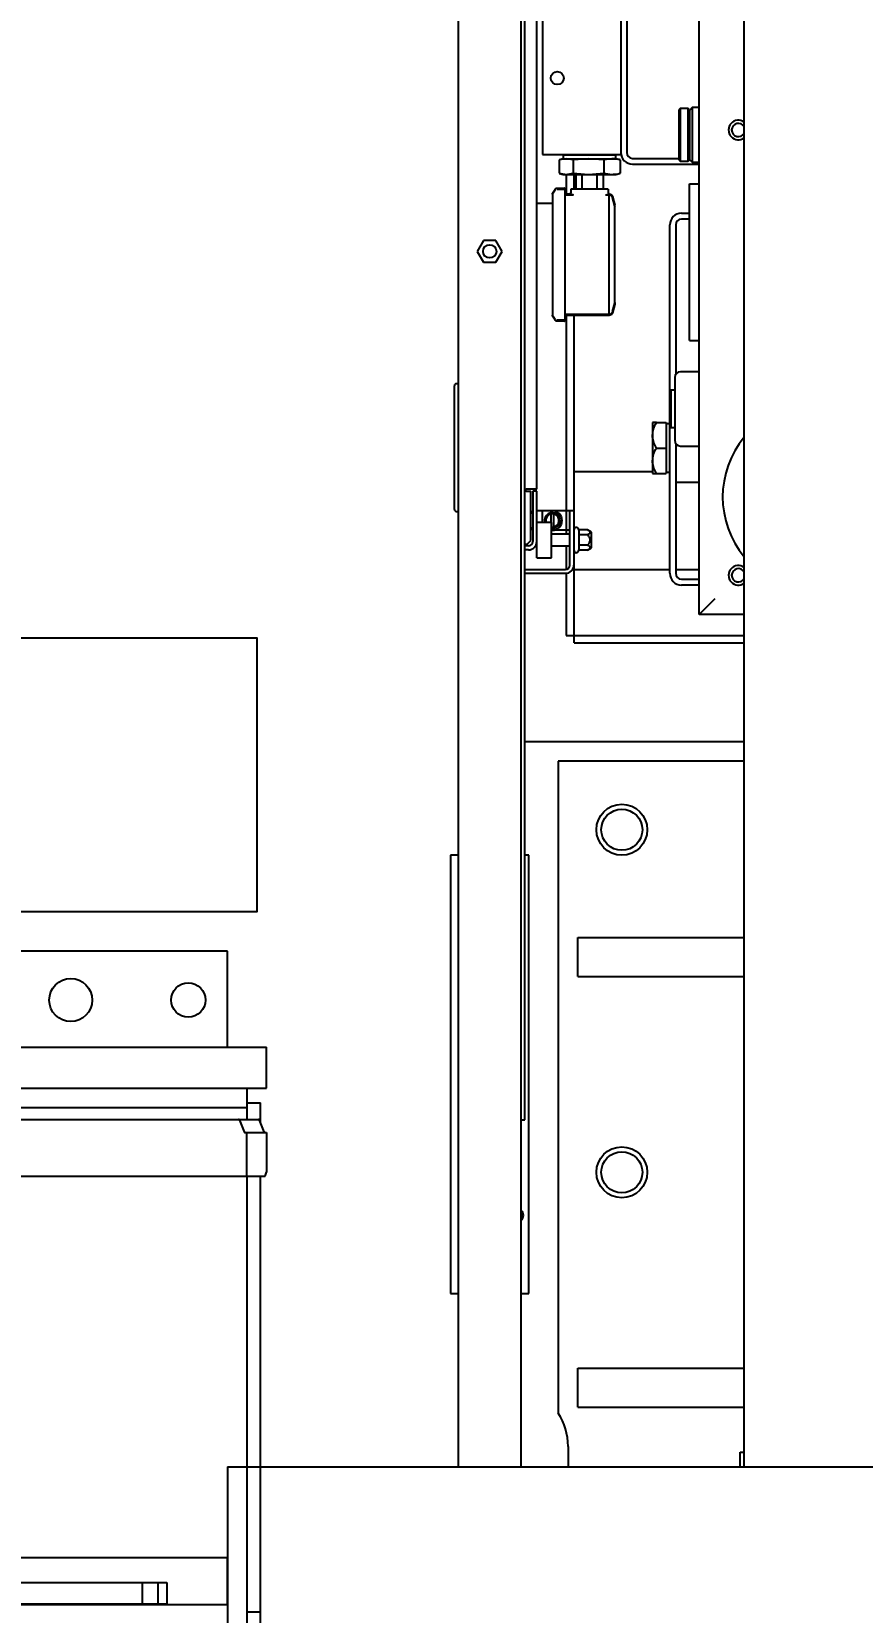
# Model space of a CAD drawing. Header units: inches. Extents: x -347369 to -260369, y 119522 to 149869.
# Drawn here: x -326704 to -326279, y 139435 to 140242 of the extents above; entities that cross this region are included whole.
import ezdxf

# ---------------------------------------------------------------- set-up
doc = ezdxf.new("R2010")
doc.units = ezdxf.units.IN
doc.header["$LTSCALE"] = 300
for name, color, linetype in [('INCASTELLATURA MOT', 4, 'Continuous'), ('MACCHINA', 40, 'Continuous'), ('QUOTE', 7, 'Continuous')]:
    doc.layers.add(name, color=color, linetype=linetype)
doc.styles.get("Standard").update_dxf_attribs({"font": 'romans.shx'})
doc.dimstyles.new('sc1a100_pollici', dxfattribs={"dimscale": 100, "dimtxt": 3, "dimasz": 3, "dimexe": 0, "dimexo": 0, "dimgap": 1, "dimtad": 1, "dimzin": 12, "dimdsep": 46, "dimtxsty": 'Standard', "dimblk": 'CLOSEDBLANK', "dimcen": 1, "dimclrd": 253, "dimclre": 253, "dimclrt": 2, "dimadec": 0, "dimazin": 3, "dimtfac": 1, "dimtmove": 0, "dimatfit": 1, "dimldrblk": 'CLOSEDBLANK', "dimfxl": 1, "dimtolj": 1, "dimtzin": 0, "dimarcsym": 0})

# ---------------------------------------------------------------- blocks, each defined once
blk = doc.blocks.new('_ClosedBlank')
at = {"color": 0, "linetype": 'ByBlock', "lineweight": -2}
for p, q in [((-1, 0.1667), (0, 0)), ((-1, 0.1667), (-1, -0.1667)), ((0, 0), (-1, -0.1667))]:
    blk.add_line(p, q, dxfattribs=at)
blk = doc.blocks.new('*D15')
at = {"layer": 'Defpoints', "color": 0, "transparency": 16777216}
for p in [(-345563.63, 144199.66), (-325383.62, 140999.66), (-345563.63, 139848.16)]:
    blk.add_point(p, dxfattribs=at)
at = {"layer": 'QUOTE', "color": 253, "lineweight": -2, "transparency": 16777216}
for p, q in [((-345563.63, 139848.16), (-345563.63, 144199.66)), ((-325683.62, 144199.66), (-345263.63, 144199.66)), ((-325383.62, 140999.66), (-325383.62, 144199.66))]:
    blk.add_line(p, q, dxfattribs=at)
at = {"layer": 'QUOTE', "color": 253, "lineweight": -2, "transparency": 16777216, "xscale": 300, "yscale": 300, "zscale": 300, "rotation": 180}
blk.add_blockref('_ClosedBlank', (-345563.63, 144199.66), dxfattribs=at)
at = {"layer": 'QUOTE', "color": 253, "lineweight": -2, "transparency": 16777216, "xscale": 300, "yscale": 300, "zscale": 300}
blk.add_blockref('_ClosedBlank', (-325383.62, 144199.66), dxfattribs=at)
at = {"layer": 'QUOTE', "color": 2, "transparency": 16777216, "char_height": 300, "attachment_point": 5}
for s, insert in [('\\A1;20180', (-335458.63, 144449.66)), ('\\A1;[66\'-2 1/2"]', (-335458.63, 143871.08))]:
    blk.add_mtext(s, dxfattribs=dict(at, insert=insert))
blk = doc.blocks.new('*U42')
at = {"layer": 'INCASTELLATURA MOT', "linetype": 'Continuous'}
for p, q in [((-20, 773), (-180, 773)), ((-20, 724), (-20, 773)), ((-4000, 724), (0, 724)), ((0, 703), (0, 724)), ((-4000, 703), (0, 703)), ((-10, 703), (-10, 687)), ((-10, 695.5), (-3, 695.5)), ((-3, 685.3), (-3, 695.5)), ((-4006.19, 687), (-14.39, 687)), ((-10, 692.97), (-3990, 692.97)), ((-14.39, 687), (-4.11, 687)), ((-13.79, 686.61), (-11.49, 680.64)), ((-1.21, 680.64), (-3.51, 686.61)), ((-10.89, 680.25), (0, 680.25)), ((-10.29, 680.25), (-10.29, 658)), ((0, 680.25), (0, 660)), ((-4010.29, 658), (-0.71, 658)), ((-10, 658), (-10, 412)), ((-3, 420.5), (-3, 658)), ((-0.71, 658), (0, 660)), ((-20, 463), (-170, 463)), ((-20, 439), (-20, 463)), ((-139, 450.5), (-51, 450.5)), ((-63.5, 450.5), (-63.5, 439.5)), ((-55.5, 450.5), (-55.5, 439.5)), ((-51, 450.5), (-51, 439.5)), ((-20, 439), (-170, 439)), ((-139, 439.5), (-51, 439.5)), ((-10, 435.5), (-3, 435.5))]:
    blk.add_line(p, q, dxfattribs=at)
at = {"layer": 'INCASTELLATURA MOT'}
blk.add_lwpolyline([(-4004.99, 933), (-5, 933), (-5, 793), (-4004.99, 793)], close=True, dxfattribs=at)
at = {"layer": 'INCASTELLATURA MOT', "linetype": 'Continuous'}
for centre, radius in [((-100, 748), 11), ((-40, 748), 8.75)]:
    blk.add_circle(centre, radius, dxfattribs=at)
for centre, major_axis in [((-14.39, 686.4), (0.637, 0)), ((-4.11, 686.4), (0.637, 0)), ((-10.89, 680.85), (-0.637, 0)), ((-0.61, 680.85), (-0.637, 0))]:
    blk.add_ellipse(centre, major_axis=major_axis, ratio=0.942476, start_param=0.349066, end_param=1.570796, dxfattribs=at)
blk = doc.blocks.new('A$C27be3406')
at = {"layer": 'MACCHINA'}
for p, q in [((-1102, 509.5), (-1102, 1453.5)), ((-1070, 509.5), (-1070, 1453.5)), ((-1068, 686.75), (-1068, 1453.5)), ((-1062, 1009), (-1062, 1453.5)), ((-956, 509.5), (-956, 1453.5)), ((-979, 945), (-979, 1440)), ((-1059, 1330), (-1059, 1180)), ((-1019, 1329), (-1019, 1181)), ((-1016, 1329), (-1016, 1181)), ((-988.7, 1203.5), (-989.2, 1203)), ((-984.7, 1203.5), (-988.7, 1203.5)), ((-988.7, 1203.5), (-988.7, 1176.5)), ((-984.2, 1203), (-984.7, 1203.5)), ((-984.7, 1176.5), (-984.7, 1203.5)), ((-982.5, 1204), (-984, 1202.5)), ((-979, 1204), (-982.5, 1204)), ((-982.5, 1204), (-982.5, 1176)), ((-989.2, 1177), (-989.2, 1203)), ((-984.2, 1203), (-984.2, 1177)), ((-984, 1202.5), (-984.2, 1202.5)), ((-984, 1202.5), (-984, 1177.5)), ((-1059, 1180), (-1019, 1180)), ((-1048.45, 1179.8), (-1048.45, 1177.8)), ((-1048.45, 1179.8), (-1021.55, 1179.8)), ((-1047.78, 1180), (-1047.78, 1179.8)), ((-1022.22, 1179.8), (-1022.22, 1180)), ((-1021.55, 1177.8), (-1021.55, 1179.8)), ((-1046.93, 1177.8), (-1050.58, 1177.24)), ((-1050.58, 1177.24), (-1050.58, 1170.36)), ((-1048.5, 1177.8), (-1050.29, 1177.32)), ((-1048.5, 1177.8), (-1021.5, 1177.8)), ((-1043.28, 1177.24), (-1046.93, 1177.8)), ((-1035.5, 1177.8), (-1043.28, 1177.24)), ((-1043.28, 1177.24), (-1043.28, 1170.36)), ((-1027.71, 1177.24), (-1035.5, 1177.8)), ((-1023.56, 1177.8), (-1027.71, 1177.24)), ((-1027.71, 1177.24), (-1027.71, 1170.36)), ((-1019.71, 1177.32), (-1021.5, 1177.8)), ((-1019.72, 1177.29), (-1019.42, 1177.24)), ((-1019.42, 1177.24), (-1019.42, 1170.36)), ((-1013, 1178), (-989.2, 1178)), ((-1013, 1175), (-979, 1175)), ((-989.2, 1177), (-988.7, 1176.5)), ((-988.7, 1176.5), (-984.7, 1176.5)), ((-984.7, 1176.5), (-984.2, 1177)), ((-984.2, 1177.5), (-984, 1177.5)), ((-984, 1177.5), (-982.5, 1176)), ((-982.5, 1176), (-979, 1176)), ((-1050.58, 1170.36), (-1046.93, 1169.8)), ((-1050.29, 1170.28), (-1048.5, 1169.8)), ((-1048.5, 1169.8), (-1021.5, 1169.8)), ((-1047, 1169.8), (-1047, 1159.2)), ((-1046.93, 1169.8), (-1043.28, 1170.36)), ((-1043.28, 1170.36), (-1035.5, 1169.8)), ((-1043, 1169.8), (-1043, 1162.3)), ((-1042, 1169.8), (-1042, 1162.3)), ((-1038.77, 1162.3), (-1038.77, 1169.8)), ((-1035.5, 1169.8), (-1027.71, 1170.36)), ((-1031.23, 1169.8), (-1031.23, 1162.3)), ((-1028, 1169.8), (-1028, 1162.3)), ((-1027.71, 1170.36), (-1023.56, 1169.8)), ((-1021.5, 1169.8), (-1019.71, 1170.28)), ((-1019.42, 1170.36), (-1019.72, 1170.31)), ((-984, 1085), (-984, 1165)), ((-984, 1165), (-979, 1165)), ((-1054, 1155), (-1062, 1155)), ((-1053.88, 1159.91), (-1054, 1159.2)), ((-1053.84, 1160.24), (-1052.51, 1162.34)), ((-1052.5, 1161.71), (-1053.84, 1159.63)), ((-1051.66, 1162.8), (-1048, 1162.8)), ((-1048, 1162.15), (-1051.66, 1162.15)), ((-1047.5, 1159.8), (-1045.3, 1159.8)), ((-1043.21, 1159.2), (-1047.5, 1159.2)), ((-1044.61, 1162.3), (-1044.61, 1160.18)), ((-1024.99, 1159.2), (-1026.78, 1159.2)), ((-1025.43, 1160.22), (-1025.2, 1160.28)), ((-1025.39, 1160.22), (-1025.39, 1162.3)), ((-1024.76, 1159.79), (-1024.99, 1159.71)), ((-1024.99, 1159.71), (-1024.76, 1159.79)), ((-1024.99, 1159.71), (-1024.99, 1159.47)), ((-1022.06, 1153.54), (-1023.26, 1157.92)), ((-1023.25, 1158.47), (-1022.06, 1154.03)), ((-1022.06, 1153.54), (-1022.16, 1153.89)), ((-1022.02, 1153.68), (-1022.06, 1153.91)), ((-1022, 1153.68), (-1022.01, 1153.62)), ((-988, 1150), (-984, 1150)), ((-984, 1147), (-988, 1147)), ((-994, 966), (-994, 1144)), ((-991, 1144), (-991, 1067.66)), ((-1089.18, 1136), (-1092.35, 1130.5)), ((-1082.82, 1136), (-1089.18, 1136)), ((-1079.65, 1130.5), (-1082.82, 1136)), ((-1092.35, 1130.5), (-1089.18, 1125)), ((-1089.18, 1125), (-1082.82, 1125)), ((-1082.82, 1125), (-1079.65, 1130.5)), ((-1054, 1098.4), (-1053.88, 1097.69)), ((-1047.5, 1098.4), (-1024.99, 1098.4)), ((-1047, 1098.4), (-1047, 986)), ((-1043, 1098.4), (-1043, 934.3)), ((-1023.26, 1099.68), (-1022.06, 1104.06)), ((-1022.06, 1103.57), (-1023.25, 1099.13)), ((-1022, 1104.04), (-1022.06, 1103.57)), ((-1022.06, 1103.69), (-1022.02, 1103.92)), ((-1022.01, 1103.98), (-1022, 1103.92)), ((-1022, 1104.51), (-1022, 1104.4)), ((-1053.84, 1097.97), (-1052.5, 1095.89)), ((-1053.84, 1097.97), (-1053.73, 1097.79)), ((-1052.51, 1095.26), (-1053.84, 1097.36)), ((-1051.66, 1095.45), (-1048, 1095.45)), ((-1048, 1094.8), (-1051.66, 1094.8)), ((-1024.99, 1097.8), (-1047.5, 1097.8)), ((-1024.99, 1097.8), (-1024.99, 1098)), ((-984, 1085), (-979, 1085)), ((-979, 1069), (-988.5, 1069)), ((-1102, 1062.85), (-1103, 1062.85)), ((-991.5, 1059.5), (-993.5, 1059.5)), ((-993.5, 1059.5), (-993.5, 1040.5)), ((-1002.83, 1043), (-1002.83, 1017)), ((-1000.82, 1043), (-995.83, 1043)), ((-995.83, 1043), (-995.83, 1017)), ((-994, 1042.38), (-995.83, 1042.38)), ((-993.5, 1040.5), (-991.5, 1040.5)), ((-1000.82, 1030), (-995.83, 1030)), ((-991, 1032.34), (-991, 966)), ((-988.5, 1031), (-979, 1031)), ((-1043, 1018), (-1002.83, 1018)), ((-995.83, 1017.62), (-994, 1017.62)), ((-1000.82, 1017), (-995.83, 1017)), ((-991, 1012.5), (-979, 1012.5)), ((-1062, 1009), (-1067.2, 1009)), ((-1067.2, 1008), (-1065, 1008)), ((-1065, 982.7), (-1065, 1008)), ((-1062, 1008), (-1064, 1008)), ((-1064, 1008), (-1064, 982.2)), ((-1062, 974), (-1062, 1008)), ((-1103, 997.65), (-1102, 997.65)), ((-1043, 998), (-1062, 998)), ((-1059, 992), (-1059, 998)), ((-1054.6, 992), (-1054.6, 996.35)), ((-1053.4, 996.35), (-1053.4, 989.65)), ((-1045, 970.2), (-1045, 998)), ((-1054.5, 992), (-1062, 992)), ((-1054.5, 974), (-1054.5, 992)), ((-1045, 988), (-1054.5, 988)), ((-1045, 986), (-1054.5, 986)), ((-1040.5, 988.2), (-1040.5, 977.8)), ((-1036, 988.2), (-1040.5, 988.2)), ((-1036, 985.6), (-1040.5, 985.6)), ((-1034, 987.04), (-1036, 988.2)), ((-1034, 978.96), (-1034, 987.04)), ((-1067, 980.7), (-1068, 980.7)), ((-1066.2, 980), (-1068, 980)), ((-1066.2, 978), (-1068, 978)), ((-1067, 980.7), (-1065, 982.7)), ((-1054.5, 980), (-1045, 980)), ((-1047, 980), (-1047, 968.01)), ((-1036, 980.4), (-1040.5, 980.4)), ((-1036, 977.8), (-1040.5, 977.8)), ((-1036, 977.8), (-1034, 978.96)), ((-1062, 974), (-1054.5, 974)), ((-1068, 968), (-1047.2, 968)), ((-1068, 966), (-1047.2, 966)), ((-1047, 966), (-1047, 934.3)), ((-1043, 968), (-994, 968)), ((-1042.93, 930.46), (-1042.93, 968)), ((-991, 968), (-979, 968)), ((-988, 963), (-979, 963)), ((-979, 960), (-988, 960)), ((-971, 953), (-979, 945)), ((-956, 945), (-979, 945)), ((-1047, 934.3), (-1043, 934.3)), ((-1042.93, 934.22), (-956, 934.22)), ((-1042.93, 930.46), (-956, 930.46)), ((-956, 880), (-1068, 880)), ((-956, 870), (-1051, 870)), ((-1051, 870), (-1051, 537.03)), ((-1102, 822), (-1106, 822)), ((-1106, 822), (-1106, 598)), ((-1066, 822), (-1068, 822)), ((-1066, 598), (-1066, 822)), ((-1041, 780), (-956, 780)), ((-1041, 760), (-1041, 780)), ((-1041, 760), (-956, 760)), ((-1070, 686.75), (-1068, 686.75)), ((-1106, 598), (-1102, 598)), ((-1070, 598), (-1066, 598)), ((-1041, 540), (-1041, 560)), ((-1041, 560), (-956, 560)), ((-1041, 540), (-956, 540)), ((-1046, 520), (-1046, 509.5)), ((-958, 517), (-956, 517)), ((-958, 509.5), (-958, 517)), ((-1220, 509.5), (-1220, 380.5)), ((-1220, 509.5), (-393.42, 509.5))]:
    blk.add_line(p, q, dxfattribs=at)
for centre, radius in [((-1051.5, 1219), 3.3), ((-1086, 1130.5), 3.4), ((-1018.5, 835), 13), ((-1018.5, 835), 10.5), ((-1018.5, 660), 13), ((-1018.5, 660), 10.5)]:
    blk.add_circle(centre, radius, dxfattribs=at)
for centre, radius, start, end in [((-959, 1192.5), 5, 53.1301, 307.10538), ((-959, 1192.5), 3.4, 28.07249, 331.74256), ((-1013, 1181), 6, 180, 270), ((-1013, 1181), 3, 180, 270), ((-988, 1144), 6, 90, 180), ((-988, 1144), 3, 90, 180), ((-988.5, 1066), 3, 90, 180), ((-1103, 1061.85), 1, 90, 180), ((-988.5, 1034), 3, 180, 270), ((-919, 1005), 48, 140.42878, 219.57122), ((-1067.2, 1008.5), 0.5, 90, 270), ((-1103, 998.65), 1, 180, 270), ((-1064.8, 996.58), 0.8, 0, 104.47751), ((-1054, 993), 4, 262.81925, 194.47751), ((-1054, 993), 3.4, 261.54349, 196.91498), ((-1054, 993), 5, 270, 90), ((-1064.8, 989.42), 0.8, 255.52249, 0), ((-1041.75, 988.2), 1.25, 0, 180), ((-1066.2, 982.2), 2.2, 270, 0), ((-1066.2, 982.2), 4.2, 270, 0), ((-1041.75, 977.8), 1.25, 180, 0), ((-1047.2, 970.2), 4.2, 270, 0), ((-1047.2, 970.2), 2.2, 270, 0), ((-959, 965), 5, 53.1301, 307.10538), ((-988, 966), 6, 180, 270), ((-988, 966), 3, 180, 270), ((-959, 965), 3.4, 28.07249, 331.74256), ((-1072, 638), 3.25, 307.97982, 52.02018), ((-1072, 638), 2.5, 323.13001, 36.48679), ((-1077.5, 520), 31.5, 0, 32.72554)]:
    blk.add_arc(centre, radius, start, end, dxfattribs=at)
for points, knots in [([(-1019.42, 1177.24), (-1019.77, 1177.32), (-1021.14, 1177.66), (-1022.53, 1177.74), (-1023.56, 1177.8)], [0, 0, 0, 0, 0.250564, 1, 1, 1, 1]), ([(-1023.56, 1169.8), (-1022.53, 1169.86), (-1021.14, 1169.94), (-1019.77, 1170.28), (-1019.42, 1170.36)], [0, 0, 0, 0, 0.749436, 1, 1, 1, 1]), ([(-1053.99, 1159.65), (-1054, 1159.67), (-1054.01, 1159.78), (-1053.97, 1159.99), (-1053.89, 1160.15), (-1053.84, 1160.24)], [0, 0, 0, 0, 0.084153, 0.542121, 1, 1, 1, 1]), ([(-1054, 1159.2), (-1054, 1158.87), (-1054, 1158.25), (-1054, 1156.66), (-1054, 1154.87), (-1054, 1152.79), (-1054, 1150.57), (-1054, 1148.25), (-1054, 1145.64), (-1054, 1142.49), (-1054, 1138.65), (-1054, 1134.59), (-1054, 1130.39), (-1054, 1126.2), (-1054, 1122.16), (-1054, 1118.4), (-1054, 1115.23), (-1054, 1112.32), (-1054, 1109.39), (-1054, 1106.49), (-1054, 1103.81), (-1054, 1101.52), (-1054, 1099.53), (-1054, 1098.79), (-1054, 1098.4)], [0, 0, 0, 0, 0.052089, 0.099392, 0.141907, 0.179631, 0.222464, 0.256812, 0.287845, 0.335195, 0.383527, 0.43252, 0.48153, 0.53054, 0.578514, 0.62391, 0.666712, 0.69877, 0.740222, 0.791066, 0.835379, 0.884974, 0.939849, 1, 1, 1, 1]), ([(-1052.51, 1162.34), (-1052.46, 1162.4), (-1052.36, 1162.54), (-1052.15, 1162.68), (-1051.91, 1162.78), (-1051.75, 1162.79), (-1051.66, 1162.8)], [0, 0, 0, 0, 0.250063, 0.500074, 0.750045, 1, 1, 1, 1]), ([(-1051.66, 1162.64), (-1051.75, 1162.63), (-1051.91, 1162.62), (-1052.15, 1162.52), (-1052.36, 1162.38), (-1052.46, 1162.24), (-1052.51, 1162.18)], [0, 0, 0, 0, 0.249805, 0.499645, 0.749674, 1, 1, 1, 1]), ([(-1052.51, 1161.69), (-1052.51, 1161.69), (-1052.51, 1162.01), (-1052.51, 1162.01), (-1052.51, 1162.02)], [0, 0, 0, 0, 0.00002, 1, 1, 1, 1]), ([(-1048, 1162.8), (-1047.94, 1162.79), (-1047.82, 1162.78), (-1047.69, 1162.7), (-1047.6, 1162.6), (-1047.54, 1162.51), (-1047.51, 1162.41), (-1047.5, 1162.34), (-1047.5, 1162.3)], [0, 0, 0, 0, 0.220056, 0.459688, 0.587468, 0.720121, 0.85761, 1, 1, 1, 1]), ([(-1047.5, 1162.28), (-1047.51, 1162.34), (-1047.52, 1162.47), (-1047.64, 1162.64), (-1047.8, 1162.75), (-1047.93, 1162.77), (-1048, 1162.77)], [0, 0, 0, 0, 0.250067, 0.500227, 0.750251, 1, 1, 1, 1]), ([(-1048, 1162.15), (-1048, 1162.15), (-1048, 1162.66), (-1048, 1162.67), (-1048, 1162.67)], [0, 0, 0, 0, 0.000006, 1, 1, 1, 1]), ([(-1047.5, 1095.43), (-1047.5, 1095.53), (-1047.5, 1095.77), (-1047.5, 1097.67), (-1047.5, 1100.76), (-1047.5, 1104.96), (-1047.5, 1110.07), (-1047.5, 1115.9), (-1047.5, 1122.22), (-1047.5, 1128.8), (-1047.5, 1135.38), (-1047.5, 1141.7), (-1047.5, 1147.53), (-1047.5, 1152.64), (-1047.5, 1156.84), (-1047.5, 1159.93), (-1047.5, 1161.83), (-1047.5, 1162.07), (-1047.5, 1162.17)], [0, 0, 0, 0, 0.051504, 0.11557, 0.179641, 0.243716, 0.307792, 0.371865, 0.435934, 0.5, 0.564066, 0.628135, 0.692208, 0.756284, 0.820359, 0.88443, 0.948496, 1, 1, 1, 1]), ([(-1044.8, 1160.3), (-1044.81, 1160.23), (-1044.82, 1160.1), (-1044.94, 1159.94), (-1045.1, 1159.82), (-1045.23, 1159.81), (-1045.3, 1159.8)], [0, 0, 0, 0, 0.249897, 0.5000291, 0.7501844, 1, 1, 1, 1]), ([(-1043.21, 1159.2), (-1043.44, 1159.25), (-1044.04, 1159.41), (-1044.7, 1159.61), (-1045.21, 1159.77), (-1045.27, 1159.79), (-1045.3, 1159.8)], [0, 0, 0, 0, 0.1679291, 0.4515641, 0.7285032, 1, 1, 1, 1]), ([(-1025.52, 1162.3), (-1025.58, 1162.3), (-1025.78, 1162.3), (-1027.24, 1162.3), (-1029.7, 1162.3), (-1032.81, 1162.3), (-1036.15, 1162.3), (-1039.38, 1162.3), (-1042.08, 1162.3), (-1043.93, 1162.3), (-1044.34, 1162.3), (-1044.51, 1162.3)], [0, 0, 0, 0, 0.051269, 0.174003, 0.296708, 0.419425, 0.542155, 0.664878, 0.7876, 0.910325, 1, 1, 1, 1]), ([(-1024.99, 1159.71), (-1025.16, 1159.65), (-1025.52, 1159.55), (-1026.16, 1159.35), (-1026.67, 1159.22), (-1026.78, 1159.2)], [0, 0, 0, 0, 0.42804, 0.878618, 1, 1, 1, 1]), ([(-1024.76, 1159.79), (-1024.82, 1159.8), (-1024.94, 1159.83), (-1025.08, 1159.95), (-1025.18, 1160.1), (-1025.19, 1160.22), (-1025.2, 1160.28)], [0, 0, 0, 0, 0.249923, 0.500061, 0.750123, 1, 1, 1, 1]), ([(-1023.25, 1157.93), (-1023.31, 1158.12), (-1023.45, 1158.48), (-1023.87, 1158.91), (-1024.4, 1159.21), (-1024.79, 1159.24), (-1024.99, 1159.26)], [0, 0, 0, 0, 0.251136, 0.501303, 0.750731, 1, 1, 1, 1]), ([(-1024.99, 1098.35), (-1024.99, 1098.36), (-1024.99, 1098.55), (-1024.99, 1099.95), (-1024.99, 1102.6), (-1024.99, 1106.33), (-1024.99, 1110.85), (-1024.99, 1116.04), (-1024.99, 1121.69), (-1024.99, 1127.6), (-1024.99, 1133.56), (-1024.99, 1139.34), (-1024.99, 1144.73), (-1024.99, 1149.54), (-1024.99, 1153.61), (-1024.99, 1156.71), (-1024.99, 1158.58), (-1024.99, 1159), (-1024.99, 1159.12)], [0, 0, 0, 0, 0.001457, 0.070689, 0.139921, 0.209154, 0.278388, 0.347623, 0.416858, 0.486092, 0.555324, 0.624557, 0.693791, 0.763024, 0.832258, 0.901491, 0.970724, 1, 1, 1, 1]), ([(-1024.76, 1159.79), (-1024.65, 1159.77), (-1024.38, 1159.72), (-1023.96, 1159.51), (-1023.61, 1159.18), (-1023.37, 1158.81), (-1023.29, 1158.59), (-1023.25, 1158.47)], [0, 0, 0, 0, 0.161805, 0.382282, 0.661218, 0.823242, 1, 1, 1, 1]), ([(-1022.06, 1104.06), (-1022.06, 1104.47), (-1022.06, 1105.3), (-1022.06, 1107.7), (-1022.06, 1110.84), (-1022.06, 1114.69), (-1022.06, 1119.08), (-1022.06, 1123.85), (-1022.06, 1128.8), (-1022.06, 1133.75), (-1022.06, 1138.52), (-1022.06, 1142.91), (-1022.06, 1146.76), (-1022.06, 1149.9), (-1022.06, 1152.3), (-1022.06, 1153.13), (-1022.06, 1153.54)], [0, 0, 0, 0, 0.0714269, 0.1428541, 0.2142826, 0.2857124, 0.3571429, 0.4285727, 0.5000014, 0.5714294, 0.6428576, 0.7142863, 0.7857154, 0.8571442, 0.9285724, 1, 1, 1, 1]), ([(-1024.99, 1098.34), (-1024.79, 1098.36), (-1024.4, 1098.39), (-1023.87, 1098.69), (-1023.45, 1099.12), (-1023.31, 1099.48), (-1023.25, 1099.67)], [0, 0, 0, 0, 0.249269, 0.498697, 0.748864, 1, 1, 1, 1]), ([(-1023.25, 1099.13), (-1023.32, 1098.94), (-1023.47, 1098.55), (-1023.91, 1098.12), (-1024.43, 1097.85), (-1024.81, 1097.82), (-1024.99, 1097.8)], [0, 0, 0, 0, 0.266103, 0.52147, 0.76609, 1, 1, 1, 1]), ([(-1023.25, 1099.68), (-1023.25, 1099.68), (-1023.25, 1099.68), (-1023.25, 1099.7), (-1023.25, 1099.7)], [0, 0, 0, 0, 0.999774, 1, 1, 1, 1]), ([(-1053.84, 1097.36), (-1053.89, 1097.45), (-1053.97, 1097.61), (-1054.01, 1097.82), (-1054, 1097.93), (-1053.99, 1097.95)], [0, 0, 0, 0, 0.457879, 0.915847, 1, 1, 1, 1]), ([(-1052.51, 1095.42), (-1052.46, 1095.36), (-1052.36, 1095.22), (-1052.15, 1095.08), (-1051.91, 1094.98), (-1051.75, 1094.97), (-1051.66, 1094.96)], [0, 0, 0, 0, 0.250326, 0.500355, 0.750195, 1, 1, 1, 1]), ([(-1051.66, 1094.8), (-1051.75, 1094.81), (-1051.91, 1094.82), (-1052.15, 1094.92), (-1052.36, 1095.06), (-1052.46, 1095.2), (-1052.51, 1095.26)], [0, 0, 0, 0, 0.249955, 0.499926, 0.749937, 1, 1, 1, 1]), ([(-1051.66, 1095.13), (-1051.66, 1095.13), (-1051.66, 1095.13), (-1051.66, 1095.45), (-1051.66, 1095.45)], [0, 0, 0, 0, 0.999829, 1, 1, 1, 1]), ([(-1048, 1094.83), (-1047.93, 1094.83), (-1047.8, 1094.85), (-1047.64, 1094.96), (-1047.52, 1095.13), (-1047.51, 1095.26), (-1047.5, 1095.32)], [0, 0, 0, 0, 0.249749, 0.499773, 0.749933, 1, 1, 1, 1]), ([(-1047.5, 1095.3), (-1047.5, 1095.26), (-1047.51, 1095.19), (-1047.54, 1095.09), (-1047.6, 1095), (-1047.69, 1094.9), (-1047.82, 1094.82), (-1047.94, 1094.81), (-1048, 1094.8)], [0, 0, 0, 0, 0.1423903, 0.2798792, 0.4125318, 0.5403124, 0.7799436, 1, 1, 1, 1]), ([(-1104, 1057.38), (-1104, 1058.27), (-1104, 1060.05), (-1104, 1061.55), (-1104, 1061.75), (-1104, 1061.85)], [0, 0, 0, 0, 0.332023, 0.665447, 1, 1, 1, 1]), ([(-991.5, 1066), (-991.5, 1065.95), (-991.5, 1065.84), (-991.5, 1064.95), (-991.5, 1063.47), (-991.5, 1061.39), (-991.5, 1058.84), (-991.5, 1055.97), (-991.5, 1052.99), (-991.5, 1050), (-991.5, 1047.01), (-991.5, 1044.03), (-991.5, 1041.16), (-991.5, 1038.61), (-991.5, 1036.53), (-991.5, 1035.05), (-991.5, 1034.16), (-991.5, 1034.05), (-991.5, 1034)], [0, 0, 0, 0, 0.058258, 0.120006, 0.18432, 0.25, 0.31568, 0.379994, 0.441742, 0.5, 0.558258, 0.620006, 0.68432, 0.75, 0.81568, 0.879994, 0.941742, 1, 1, 1, 1]), ([(-1104, 1050.6), (-1104, 1051.4), (-1104, 1053.02), (-1104, 1054.98), (-1104, 1056.52), (-1104, 1057.1), (-1104, 1057.38)], [0, 0, 0, 0, 0.247369, 0.5, 0.752631, 1, 1, 1, 1]), ([(-1104, 1017.75), (-1104, 1020.61), (-1104, 1026.34), (-1104, 1034.75), (-1104, 1042.93), (-1104, 1048.05), (-1104, 1050.6)], [0, 0, 0, 0, 0.249252, 0.5, 0.750748, 1, 1, 1, 1]), ([(-1002.83, 1036.5), (-1002.72, 1037.64), (-1002.49, 1039.91), (-1001.37, 1041.98), (-1000.82, 1043)], [0, 0, 0, 0, 0.504002, 1, 1, 1, 1]), ([(-1000.82, 1043), (-1001.23, 1043), (-1001.97, 1043), (-1002.69, 1043), (-1002.79, 1043), (-1002.83, 1043)], [0, 0, 0, 0, 0.370588, 0.681086, 1, 1, 1, 1]), ([(-1000.82, 1030), (-1001.29, 1030.89), (-1002.25, 1032.7), (-1002.79, 1034.94), (-1002.83, 1036.23), (-1002.83, 1036.5)], [0, 0, 0, 0, 0.432386, 0.879556, 1, 1, 1, 1]), ([(-1002.83, 1023.5), (-1002.72, 1024.64), (-1002.49, 1026.91), (-1001.37, 1028.98), (-1000.82, 1030)], [0, 0, 0, 0, 0.504002, 1, 1, 1, 1]), ([(-1104, 1003.05), (-1104, 1003.25), (-1104, 1003.65), (-1104, 1004.78), (-1104, 1006.32), (-1104, 1008.25), (-1104, 1010.48), (-1104, 1012.88), (-1104, 1015.33), (-1104, 1016.96), (-1104, 1017.75)], [0, 0, 0, 0, 0.117878, 0.241655, 0.369704, 0.5, 0.630296, 0.758345, 0.882122, 1, 1, 1, 1]), ([(-1000.82, 1017), (-1001.29, 1017.89), (-1002.25, 1019.7), (-1002.79, 1021.94), (-1002.83, 1023.23), (-1002.83, 1023.5)], [0, 0, 0, 0, 0.432386, 0.879556, 1, 1, 1, 1]), ([(-1002.83, 1017), (-1002.79, 1017), (-1002.7, 1017), (-1001.98, 1017), (-1001.23, 1017), (-1000.82, 1017)], [0, 0, 0, 0, 0.309927, 0.629415, 1, 1, 1, 1]), ([(-1104, 998.65), (-1104, 998.75), (-1104, 998.95), (-1104, 1000.42), (-1104, 1002.18), (-1104, 1003.05)], [0, 0, 0, 0, 0.3341399, 0.6675385, 1, 1, 1, 1]), ([(-1036, 988.2), (-1035.64, 987.97), (-1035.07, 987.61), (-1034.74, 987), (-1034.86, 986.47), (-1035.35, 986), (-1035.81, 985.72), (-1036, 985.6)], [0, 0, 0, 0, 0.29957, 0.463941, 0.629185, 0.843228, 1, 1, 1, 1]), ([(-1036, 985.6), (-1035.64, 985.14), (-1035.07, 984.42), (-1034.74, 983.21), (-1034.86, 982.14), (-1035.35, 981.2), (-1035.81, 980.64), (-1036, 980.4)], [0, 0, 0, 0, 0.2995696, 0.4639405, 0.6291846, 0.8432284, 1, 1, 1, 1]), ([(-1036, 980.4), (-1035.95, 980.37), (-1035.56, 980.14), (-1035.05, 979.77), (-1034.75, 979.22), (-1034.84, 978.72), (-1035.3, 978.24), (-1035.77, 977.95), (-1036, 977.8)], [0, 0, 0, 0, 0.041913, 0.306444, 0.461015, 0.615739, 0.810975, 1, 1, 1, 1])]:
    blk.add_open_spline(points, degree=3, knots=knots, dxfattribs=at)

msp = doc.modelspace()

# ---------------------------------------------------------------- block references
at = {"layer": 'INCASTELLATURA MOT'}
msp.add_blockref('*U42', (-326583.625, 138999.656), dxfattribs=at)
at = {"layer": 'QUOTE'}
msp.add_blockref('A$C27be3406', (-325383.625, 138999.656), dxfattribs=at)

# ---------------------------------------------------------------- dimensions: what is measured, and where the dimension line sits
dim = msp.add_linear_dim(base=(-345563.625, 144199.656), p1=(-325383.625, 140999.656), p2=(-345563.625, 139848.156), dimstyle='sc1a100_pollici', override={"dimpost": '\\X'}, dxfattribs=at)
dim.commit()
dim.dimension.update_dxf_attribs({"geometry": '*D15', "text_midpoint": (-335458.627, 144199.656), "dimtype": 160})

doc.saveas('drawing.dxf')
